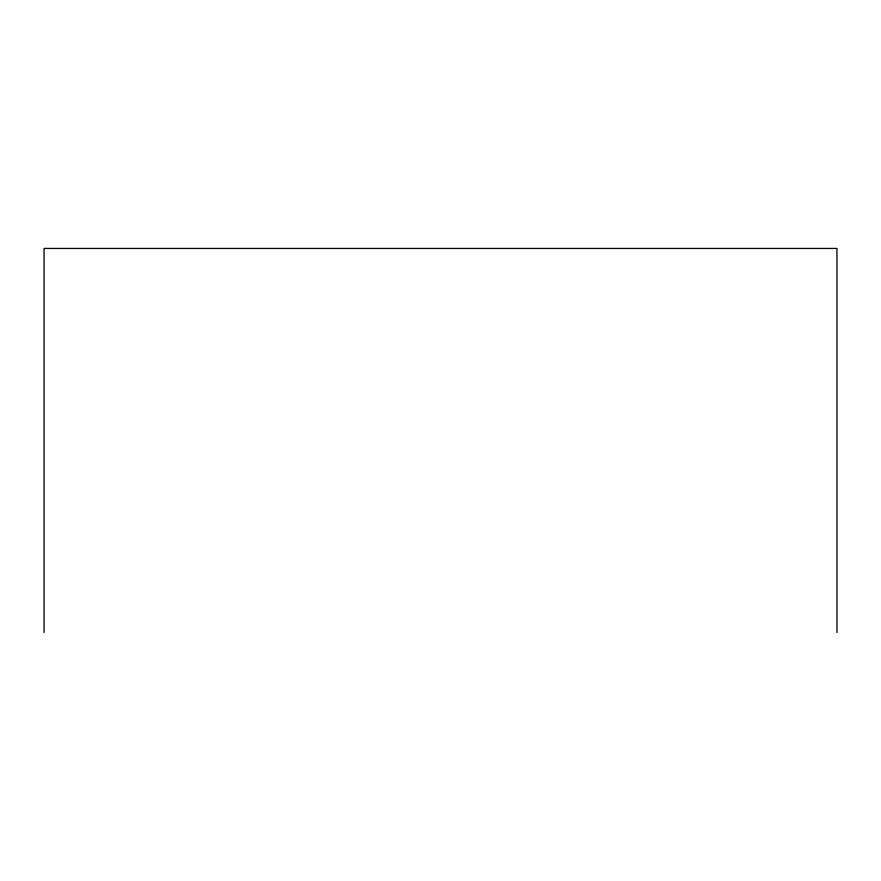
<?xml version="1.0" encoding="UTF-8"?>
<svg xmlns="http://www.w3.org/2000/svg" width="881" height="881" viewBox="0 0 881 881"><rect width="100%" height="100%" fill="white"/><g stroke="black" fill="none" stroke-linecap="round" stroke-linejoin="round"><path stroke-width="1.32" d="M836.95 632.558L836.95 248.442L44.05 248.442L44.05 632.558"/></g></svg>
